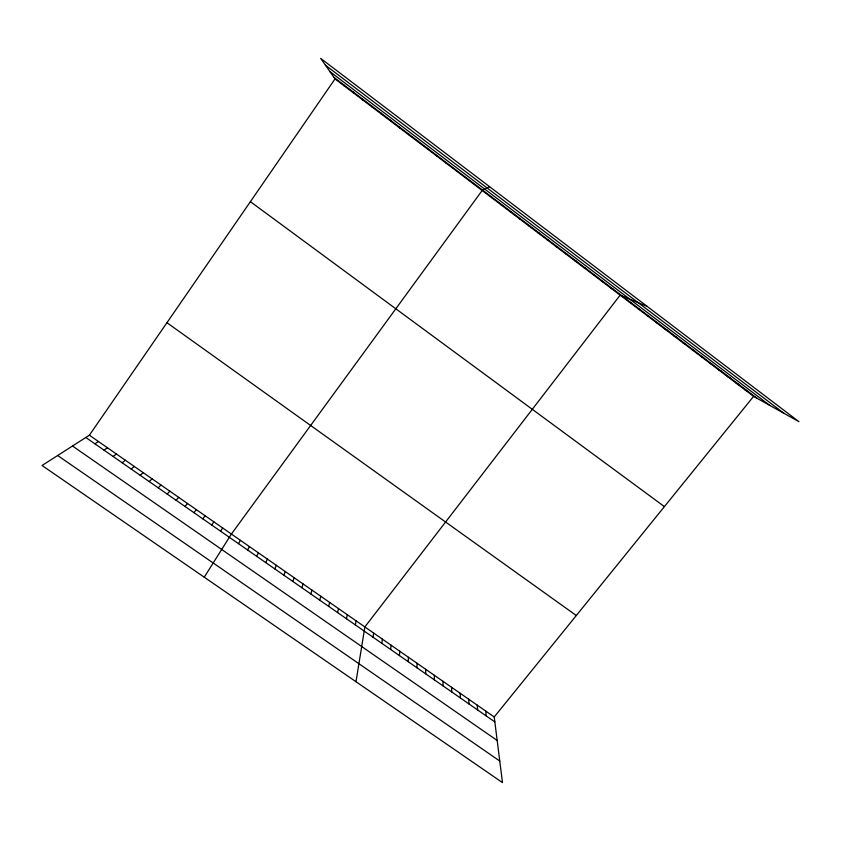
<?xml version="1.0" encoding="UTF-8"?>
<svg xmlns="http://www.w3.org/2000/svg" width="841" height="841" viewBox="0 0 841 841"><rect width="100%" height="100%" fill="white"/><g stroke="black" fill="none" stroke-linecap="round" stroke-linejoin="round"><path stroke-width="1.26" d="M425.683 673.83L425.735 669.299M416.947 667.765L417.094 663.286M408.2 661.678L408.432 657.263M399.443 655.591L399.759 651.218M436.731 156.037L436.794 155.375M390.655 649.483L391.065 645.173M381.856 643.354L382.35 639.107M373.036 637.226L373.614 633.031M355.995 681.725L364.868 626.934L620.143 295.138L647.213 306.429M355.344 624.916L356.1 620.837M346.46 618.745L347.312 614.718M337.567 612.563L338.513 608.59M328.652 606.361L329.683 602.45M445.856 162.965L446.024 162.376M319.727 600.148L320.841 596.301M310.771 593.925L311.979 590.13M301.803 587.691L303.107 583.948M292.815 581.436L294.203 577.756M283.806 575.17L285.288 571.554M274.776 568.894L276.353 565.341M265.735 562.608L267.406 559.107M256.663 556.3L258.429 552.863M247.58 549.982L249.441 546.608M238.476 543.654L240.431 540.332M204.237 577.199L231.401 534.046L482.156 190.497L489.588 186.702M220.521 531.165L222.655 527.969M753.599 396.363L494.224 716.974L502.476 782.603L42.05 465.494L89.388 435.207L335.033 78.907L320.673 58.397L798.95 421.677L753.599 396.363L335.033 78.907M211.669 525.005L213.898 521.872M202.797 518.844L205.13 515.764M193.914 512.663L196.331 509.646M185.009 506.471L187.522 503.507M176.084 500.258L178.691 497.367M167.149 494.045L169.84 491.207M158.182 487.812L160.978 485.036M149.204 481.567L152.095 478.855M140.205 475.312L143.191 472.663M131.185 469.036L134.266 466.45M122.155 462.76L125.33 460.227M113.104 456.463L116.373 453.993M104.021 450.156L107.396 447.748M94.928 443.827L98.397 441.483M491.501 197.582L492.164 197.372M500.826 204.647L501.583 204.521M510.13 211.701L510.981 211.648M519.412 218.744L520.369 218.765M528.663 225.766L529.725 225.872M537.904 232.778L539.06 232.946M547.123 239.769L548.385 240.021M556.322 246.739L557.678 247.065M565.499 253.698L566.95 254.108M574.655 260.647L576.211 261.12M583.791 267.575L585.441 268.132M592.916 274.492L594.65 275.112M602.009 281.388L603.849 282.092M611.081 288.274L613.015 289.041M629.173 301.993L631.297 302.907M638.193 308.826L640.411 309.824M647.181 315.648L649.494 316.721M656.159 322.46L658.566 323.596M665.115 329.252L667.617 330.46M674.051 336.032L676.648 337.304M682.966 342.792L685.657 344.137M691.87 349.541L694.645 350.96M700.742 356.269L703.612 357.761M709.604 362.986L712.558 364.552M718.445 369.693L721.494 371.323M727.265 376.379L730.398 378.082M736.064 383.054L739.292 384.821M744.842 389.719L748.164 391.549M57.672 455.507L499.764 761.042M72.505 446.014L497.178 740.469M89.388 435.207L494.224 716.974M85.824 437.488L494.855 721.935M166.949 322.702L576.306 615.517M250.387 201.672L664.411 506.608M333.961 77.372L757.005 398.266M325.435 65.209L783.959 413.309M329.935 71.632L769.746 405.373M343.412 84.542L344.379 85.992M352.842 91.701L353.704 93.067M362.25 98.839L363.018 100.132M371.648 105.966L372.3 107.175M381.015 113.072L381.562 114.197M390.361 120.158L390.813 121.209M399.696 127.233L400.032 128.21M408.999 134.297L409.241 135.191M418.282 141.341L418.429 142.161M485.73 711.055L486.266 715.975M477.215 705.126L477.667 709.993M468.679 699.186L469.047 703.991M460.122 693.236L460.405 697.988M427.554 148.363L427.585 149.109M451.554 687.265L451.754 691.964M442.965 681.294L443.081 685.941M434.355 675.302L434.387 679.896"/></g></svg>
